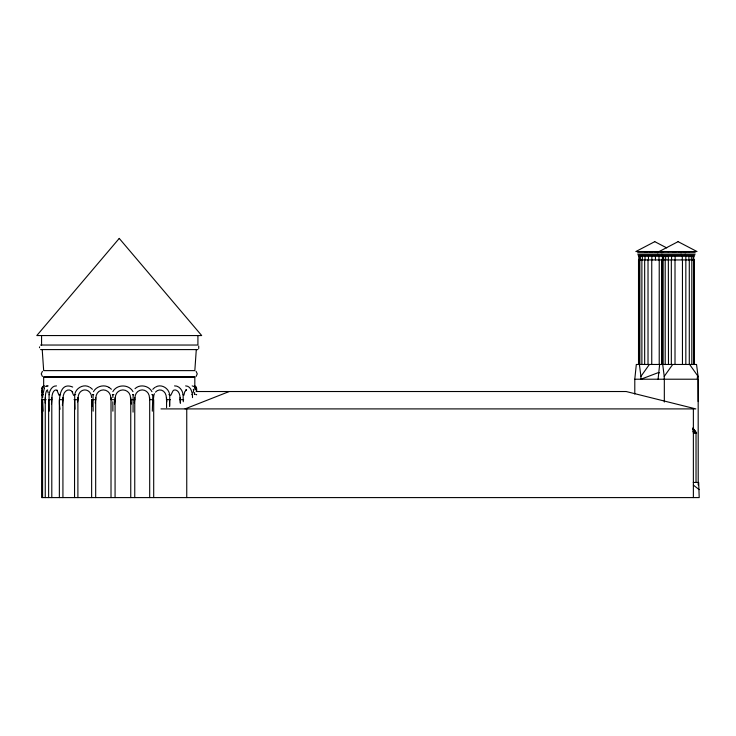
<?xml version="1.0" encoding="UTF-8"?>
<svg xmlns="http://www.w3.org/2000/svg" width="736" height="736" viewBox="0 0 736 736"><rect width="100%" height="100%" fill="white"/><g stroke="black" fill="none" stroke-linecap="round" stroke-linejoin="round"><path stroke-width="1.1" d="M112.866 397.615L112.875 394.772L112.314 394.625M169.584 405.683L169.768 394.542M92.386 394.542L93.049 394.772L93.15 411.176M133.06 412.142L133.133 394.772L133.658 394.625M74.621 394.542L75.054 409.244M41.694 392.684L42.375 386.851M45.126 403.015L45.43 395.536A7.562 2.309 -90 0 1 47.656 389.933M72.698 387.062C58.981 381.128 58.466 401.092 60.039 409.244M152.324 411.176L152.84 394.625M42.66 397.615L42.826 394.735A2.052 0.506 4.7 0 1 43.01 394.625M42.43 394.542A2.052 0.515 3.2 0 0 41.851 394.735L42.21 412.142M196.282 349.674L194.828 370.622L43.672 370.622L42.219 349.674M51.474 404.128L52.09 395.536A7.562 4.094 -90 0 1 57.104 390.19M39.514 346.877L39.514 347.742M41.75 394.864L42.302 390.319M62.385 405.242L63.333 395.536A7.562 5.603 90 0 1 72.698 392.15M153.484 398.636L153.833 395.536A7.562 6.357 -90 0 1 154.468 393.714M77.639 401.902L78.384 395.536A7.562 6.725 -90 0 1 84.87 389.933A7.562 6.725 -90 0 1 91.365 395.536L91.614 397.606M196.098 389.629L196.264 388.203L196.116 388.902M41.98 388.203L42.044 387.697M134.338 403.015L135.268 395.536A7.562 7.194 -90 0 1 149.178 395.536L149.693 399.676M42.78 394.864L44.344 388.277M95.257 403.015L96.214 395.536A7.562 7.388 -90 0 1 110.492 395.536L111.016 399.676L115.074 399.676M659.631 364.467L658.094 379.215M114.494 404.128L115.616 395.536A7.562 7.553 90 0 1 130.208 395.536L131.339 404.128M193.007 392.95L194 389.197L193.246 389.859M183.899 395.269L184.764 391.718L186.585 389.859L185.684 390.126L186.098 389.924M170.715 395.379L173.07 390.706M74.962 393.631C76.452 387.642 83.941 383.76 89.442 387.062M198.72 348.57L198.72 346.049M49.036 394.625L49.257 411.176M659.41 372.793L657.846 372.793L640.927 379.215L640.927 376.39L649.382 364.467M664.231 379.215L664.231 376.39L672.695 364.467M93.426 391.69C96.407 386.29 103.84 384.164 109.13 387.449M112.829 391.662C116.904 384.063 128.929 384.063 133.004 391.662M42.412 371.321L41.244 373.888L42.412 376.464M196.089 376.464L197.257 373.888L196.089 371.321M152.794 389.289L154.808 387.449M135.019 388.682C139.914 383.87 148.874 385.636 151.947 391.69M42.697 386.428L44.675 385.894M182.997 394.735C182.96 390.844 179.234 385.489 174.542 385.894M41.823 394.772L41.869 394.735A2.052 0.534 0.7 0 1 42.182 394.625M42.808 394.772L42.872 394.735A2.052 0.534 -0.7 0 1 43.222 394.625M654.746 241.666L635.858 251.537L697.001 251.537L678.104 241.666M659.162 251.537L678.058 241.666M155.59 387.062C160.936 383.714 168.158 387.808 169.455 393.631M46.23 386.29L45.779 386.492L48.162 385.894M46.681 386.106L47.15 385.894M185.04 408.903L229.236 391.524M59.993 394.772L60.61 394.625M75.017 394.772L75.679 394.625M112.875 394.772L113.887 394.542M93.049 394.772L93.711 394.625M185.638 385.894C191.259 385.885 192.584 393.272 192.519 397.615M192.206 385.894L194.755 386.805L196.181 390.319M637.643 252.246L695.207 252.246M637.643 254.104L695.207 254.104M638.158 255.254L694.701 255.254M638.664 256.284L694.186 256.284M40.572 345.037L197.92 345.037L197.92 335.561M40.572 349.591L197.92 349.591M698.188 376.869L697.369 376.869L697.369 379.114M43.672 377.163L194.828 377.163M698.188 401.562L698.078 376.39L696.541 364.467L636.318 364.467L634.791 379.215L698.17 379.215L698.216 484.95M196.126 391.524L626.189 391.524L695.833 408.903L160.963 408.903M46.156 399.676L41.612 399.676L41.612 497.591L699.2 497.591L698.676 482.457L693.248 482.457M51.796 399.676L48.631 399.676L48.631 497.591M63.232 399.676L59.358 399.676L59.358 497.591M74.023 399.676L78.08 399.676M91.632 497.591L91.632 399.676L95.726 399.676M130.75 399.676L134.844 399.676M149.601 399.676L153.695 399.676L153.695 497.591M166.336 399.676L170.338 399.676M179.86 399.676L183.641 399.676M693.349 433.081L696.633 433.081L692.834 427.966M56.488 385.894C51.86 385.554 49.294 391.11 49.11 394.735A2.052 0.506 -4.7 0 1 49.542 394.625M151.772 394.625L152.435 394.772M168.838 394.625L169.482 394.772M132.489 394.625L133.133 394.772M194.865 385.894L196.116 386.851L196.512 388.203M654.801 241.666L666.733 247.903M111.412 389.243L109.048 387.394M693.34 485.07L699.2 489.642M90.27 387.449L92.405 389.289M693.137 428.462L696.532 433.081M689.623 364.467L698.078 376.39M57.031 390.42L59.046 395.269M692.935 428.462L696.182 433.081M692.751 428.462L694.002 430.312M692.926 429.382L695.189 433.081M72.156 391.948L73.6 395.379M692.769 431.066L693.735 433.081M42.375 388.902L42.219 388.203L42.504 392.684M47.73 391.074L48.171 392.95M662.704 364.467L664.231 376.39M639.391 364.467L640.927 376.39M196.567 388.709L196.724 390.696M196.448 387.697L196.622 389.169M91.632 399.676L92.414 406.373M166.814 401.902L166.106 395.536A7.562 6.357 -90 0 0 155.48 392.15M43.084 411.176L42.596 401.727M180.504 403.015L179.842 395.536A7.562 5.078 -90 0 0 173.622 390.19M183.108 394.772L183.292 401.727M112.893 411.176L112.856 401.727M664.323 379.215L664.332 402.049M634.791 379.215L634.791 394.064M696.026 433.081L696.026 482.457M694.342 364.467L694.342 259.937L638.517 259.937L638.517 364.467M694.158 259.937L694.158 364.302M693.763 256.284L693.763 259.937M693.551 259.937L693.551 364.467M693.376 408.903L693.376 497.591M692.999 256.284L692.999 259.937M691.822 259.937L691.822 364.467M691.334 256.284L691.334 259.937M689.328 251.537L689.328 252.246M689.292 259.937L689.292 364.467M688.896 256.284L688.896 259.937M686.605 251.537L686.605 252.246M685.814 251.537L685.814 252.246M685.842 256.284L685.832 364.467M685.207 254.104L685.207 255.254M684.314 251.537L684.314 252.246M682.456 259.937L682.456 364.467M682.3 256.284L682.3 259.937M681.6 251.537L681.6 252.246M681.058 254.104L681.058 255.254M680.515 251.537L680.515 252.246M678.638 251.537L678.638 252.246M675.648 251.537L675.648 252.246M675.124 256.284L675.124 259.937M675.013 259.937L675.013 364.467M674.572 251.537L674.572 252.246M672.824 251.537L672.824 252.246M671.572 256.284L671.572 259.937M671.333 259.937L671.333 364.467M668.408 251.537L668.408 252.246M668.343 256.284L668.472 364.467M665.657 256.284L665.657 259.937M665.197 259.937L665.197 364.467M663.688 256.284L663.688 259.937M663.292 251.537L663.292 252.246M663.154 259.937L663.154 364.467M662.51 251.537L662.51 252.246M662.575 256.284L662.575 259.937M662.4 256.284L662.4 259.937M661.894 254.104L661.894 255.254M662.004 259.937L662.004 364.302M661.82 259.937L661.82 364.467M661.002 251.537L661.002 252.246M659.226 259.937L659.226 364.467M658.987 256.284L658.987 259.937M658.288 251.537L658.288 252.246M657.745 254.104L657.745 255.254M657.211 251.537L657.211 252.246M655.334 251.537L655.334 252.246M655.445 256.284L655.445 259.937M652.335 251.537L652.335 252.246M651.857 256.284L651.857 259.937M651.746 259.937L651.746 364.467M651.259 251.537L651.259 252.246M649.511 251.537L649.511 252.246M648.462 256.284L648.462 259.937M648.02 259.937L648.02 364.467M647.036 251.537L647.036 252.246M645.095 251.537L645.095 252.246M645.03 256.284L645.03 259.937M644.672 259.937L644.672 364.467M642.344 256.284L642.344 259.937M641.884 259.937L641.884 364.467M640.375 256.284L640.375 259.937M639.842 259.937L639.842 364.467M639.271 256.284L639.271 259.937M639.087 256.284L639.087 259.937M638.692 259.937L638.692 364.302M194.819 388.332L194.819 376.878L43.663 376.878L43.663 387.182M186.751 408.903L186.751 497.591M180.21 397.495L180.21 403.089M169.666 399.676L169.666 406.502M166.566 397.495L166.566 407.643M149.693 397.495L149.693 497.591M134.752 397.495L134.752 497.591M130.75 397.495L130.75 497.591M115.074 397.495L115.074 497.591M111.016 397.495L111.016 497.591M95.68 397.495L95.68 497.591M77.896 397.495L77.896 497.591M74.548 399.676L74.548 497.591M62.928 397.495L62.928 497.591M51.796 397.495L51.796 497.591M45.255 397.495L45.255 497.591M42.587 399.676L42.587 497.591M41.566 335.561L41.566 345.037M44.022 387.927A9.899 0.488 -90 0 1 44.27 387.927M194.543 392.546A9.899 2.088 -90 0 1 194.7 394.11M192.289 394.625A2.052 0.469 -7 0 1 192.39 394.735L192.298 394.735A2.052 0.515 3.2 0 0 191.884 394.625M196.061 394.542A2.052 0.515 -3.2 0 1 196.641 394.735L196.668 394.772A2.052 0.534 -0.7 0 0 196.31 394.625M194.35 394.487A2.052 0.534 -0.7 0 1 194.884 394.468M119.241 238.409L36.8 335.561L201.692 335.561L119.241 238.409"/></g></svg>
